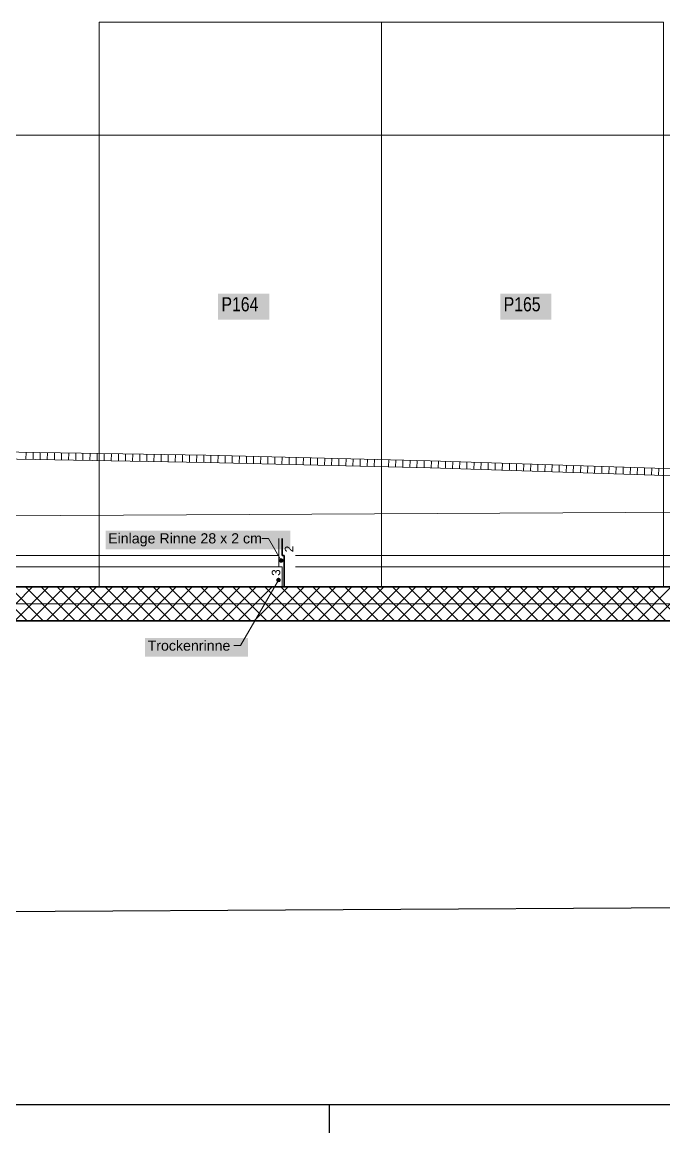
# Model space of a CAD drawing. Extents: x -882 to 613, y -179 to 366.
# Drawn here: x -701.8 to -588.1, y -179.5 to 17.1 of the extents above; entities that cross this region are included whole.
import ezdxf
from ezdxf.lldxf.tags import DXFTag

# ---------------------------------------------------------------- set-up
doc = ezdxf.new("R2010")
doc.units = 0
doc.layers.get('0').update_dxf_attribs({"lineweight": 13})
for name, color, linetype, lineweight, true_color in [('A-DETL-____-OTLN', 5, 'Continuous', 9, 0x0000ff), ('C-PROP-LINE-OTLN', 7, '_Grundgrenze_', 25, 0x800000), ('EL01_WAN_Röhre Decke', 1, 'Continuous', 13, 0xff0000)]:
    doc.layers.add(name, color=color, linetype=linetype, lineweight=lineweight, true_color=true_color)
for name, color, linetype, lineweight in [('A-FLOR-____-OTLN', 7, 'Continuous', 9), ('A-WALL-____-MCUT', 7, 'Continuous', 35), ('A-WALL-____-PATT', 7, 'Continuous', 35), ('C-PRKG-____-IDEN', 7, 'Continuous', 5), ('C-PRKG-____-OTLN', 7, 'Continuous', 9), ('S-GRID-____-OTLN', 7, 'Continuous', 5), ('Text', 7, 'Continuous', 5)]:
    doc.layers.add(name, color=color, linetype=linetype, lineweight=lineweight)
doc.styles.get("Standard").update_dxf_attribs({"font": 'arial.ttf'})
tags = doc.linetypes.add('_Grundgrenze_', pattern=[0.45, 0.2, -0.05, 0.05, -0.05, 0.05, -0.05]).pattern_tags.tags
tags[14:15] = [DXFTag(74, 4), DXFTag(75, 0), DXFTag(340, '0'), DXFTag(46, 1.0), DXFTag(50, 0.0), DXFTag(44, 0.0), DXFTag(45, 0.0)]
tags[12:13] = [DXFTag(74, 4), DXFTag(75, 0), DXFTag(340, '0'), DXFTag(46, 1.0), DXFTag(50, 0.0), DXFTag(44, 0.0), DXFTag(45, 0.0)]
tags[10:11] = [DXFTag(74, 4), DXFTag(75, 0), DXFTag(340, '0'), DXFTag(46, 1.0), DXFTag(50, 0.0), DXFTag(44, 0.0), DXFTag(45, 0.0)]
tags[8:9] = [DXFTag(74, 4), DXFTag(75, 0), DXFTag(340, '0'), DXFTag(46, 1.0), DXFTag(50, 0.0), DXFTag(44, 0.0), DXFTag(45, 0.0)]
tags[6:7] = [DXFTag(74, 4), DXFTag(75, 0), DXFTag(340, '0'), DXFTag(46, 1.0), DXFTag(50, 0.0), DXFTag(44, 0.0), DXFTag(45, 0.0)]
tags[4:5] = [DXFTag(74, 4), DXFTag(75, 0), DXFTag(340, '0'), DXFTag(46, 1.0), DXFTag(50, 0.0), DXFTag(44, 0.0), DXFTag(45, 0.0)]
tags = doc.linetypes.add('_Rasterlinie_', pattern=[0.375, 0.2, -0.05, 0.075, -0.05]).pattern_tags.tags
tags[10:11] = [DXFTag(74, 4), DXFTag(75, 0), DXFTag(340, '0'), DXFTag(46, 1.0), DXFTag(50, 0.0), DXFTag(44, 0.0), DXFTag(45, 0.0)]
tags[8:9] = [DXFTag(74, 4), DXFTag(75, 0), DXFTag(340, '0'), DXFTag(46, 1.0), DXFTag(50, 0.0), DXFTag(44, 0.0), DXFTag(45, 0.0)]
tags[6:7] = [DXFTag(74, 4), DXFTag(75, 0), DXFTag(340, '0'), DXFTag(46, 1.0), DXFTag(50, 0.0), DXFTag(44, 0.0), DXFTag(45, 0.0)]
tags[4:5] = [DXFTag(74, 4), DXFTag(75, 0), DXFTag(340, '0'), DXFTag(46, 1.0), DXFTag(50, 0.0), DXFTag(44, 0.0), DXFTag(45, 0.0)]
tags = doc.linetypes.add('_Strichliert - Fein_', pattern=[0.15, 0.1, -0.05]).pattern_tags.tags
tags[6:7] = [DXFTag(74, 4), DXFTag(75, 0), DXFTag(340, '0'), DXFTag(46, 1.0), DXFTag(50, 0.0), DXFTag(44, 0.0), DXFTag(45, 0.0)]
tags[4:5] = [DXFTag(74, 4), DXFTag(75, 0), DXFTag(340, '0'), DXFTag(46, 1.0), DXFTag(50, 0.0), DXFTag(44, 0.0), DXFTag(45, 0.0)]
tags = doc.linetypes.add('Gestrichelt', pattern=[0.1, 0.05, -0.05]).pattern_tags.tags
tags[6:7] = [DXFTag(74, 4), DXFTag(75, 0), DXFTag(340, '0'), DXFTag(46, 1.0), DXFTag(50, 0.0), DXFTag(44, 0.0), DXFTag(45, 0.0)]
tags[4:5] = [DXFTag(74, 4), DXFTag(75, 0), DXFTag(340, '0'), DXFTag(46, 1.0), DXFTag(50, 0.0), DXFTag(44, 0.0), DXFTag(45, 0.0)]

# ---------------------------------------------------------------- blocks, each defined once
blk = doc.blocks.new('Referenz-A0UJ2JE1XE', base_point=(-855.98, -164.75))
at = {"layer": 'A-DETL-____-OTLN', "color": 0, "linetype": '_Strichliert - Fein_', "ltscale": 0.13}
blk.add_line((-764.79, -70.6), (368.1, -64.24), dxfattribs=at)
at = {"layer": 'A-DETL-____-OTLN', "color": 0, "linetype": 'Continuous', "ltscale": 0.13}
for p, q in [((-656.37, -74.24), (-656.37, -79.25)), ((-656.37, -79.25), (-655.77, -79.25)), ((-655.77, -79.25), (-655.77, -82.84))]:
    blk.add_line(p, q, dxfattribs=at)
at = {"layer": 'A-DETL-____-OTLN', "color": 0, "linetype": 'Continuous', "lineweight": 35, "ltscale": 0.35}
for p, q in [((-655.77, -74.24), (-655.77, -77.24)), ((-655.77, -77.24), (-655.37, -77.24)), ((-655.37, -77.24), (-655.37, -82.84)), ((-655.77, -82.84), (-653.37, -82.84))]:
    blk.add_line(p, q, dxfattribs=at)
at = {"layer": 'A-DETL-____-OTLN', "color": 0, "linetype": 'Gestrichelt', "ltscale": 0.13}
for p, q in [((-656.37, -77.24), (-793.5, -77.24)), ((368.1, -77.24), (-653.37, -77.24))]:
    blk.add_line(p, q, dxfattribs=at)
at = {"layer": 'A-FLOR-____-OTLN', "color": 0, "linetype": 'Continuous', "ltscale": 0.13}
for p, q in [((-792.94, -79.25), (-656.37, -79.25)), ((-653.37, -79.25), (284.83, -79.25))]:
    blk.add_line(p, q, dxfattribs=at)
at = {"layer": 'A-WALL-____-MCUT', "color": 0, "linetype": 'Continuous', "ltscale": 0.35}
for p, q in [((-655.77, -82.84), (-792.94, -82.84)), ((368.1, -82.84), (-653.37, -82.84)), ((-798.37, -88.84), (368.1, -88.84))]:
    blk.add_line(p, q, dxfattribs=at)
at = {"layer": 'A-WALL-____-PATT', "color": 0, "linetype": 'Continuous', "lineweight": 9, "ltscale": 0.13}
for p, q in [((-700.91, -88.84), (-706.91, -82.84)), ((-705.97, -88.84), (-699.97, -82.84)), ((-698.08, -88.84), (-704.08, -82.84)), ((-703.14, -88.84), (-697.14, -82.84)), ((-695.25, -88.84), (-701.25, -82.84)), ((-700.31, -88.84), (-694.31, -82.84)), ((-692.42, -88.84), (-698.42, -82.84)), ((-697.48, -88.84), (-691.48, -82.84)), ((-689.59, -88.84), (-695.59, -82.84)), ((-694.65, -88.84), (-688.65, -82.84)), ((-686.76, -88.84), (-692.76, -82.84)), ((-691.82, -88.84), (-685.82, -82.84)), ((-683.94, -88.84), (-689.94, -82.84)), ((-688.99, -88.84), (-682.99, -82.84)), ((-681.11, -88.84), (-687.11, -82.84)), ((-686.17, -88.84), (-680.17, -82.84)), ((-678.28, -88.84), (-684.28, -82.84)), ((-683.34, -88.84), (-677.34, -82.84)), ((-675.45, -88.84), (-681.45, -82.84)), ((-680.51, -88.84), (-674.51, -82.84)), ((-672.62, -88.84), (-678.62, -82.84)), ((-677.68, -88.84), (-671.68, -82.84)), ((-669.79, -88.84), (-675.79, -82.84)), ((-674.85, -88.84), (-668.85, -82.84)), ((-666.97, -88.84), (-672.97, -82.84)), ((-672.02, -88.84), (-666.02, -82.84)), ((-664.14, -88.84), (-670.14, -82.84)), ((-669.2, -88.84), (-663.2, -82.84)), ((-661.31, -88.84), (-667.31, -82.84)), ((-666.37, -88.84), (-660.37, -82.84)), ((-658.48, -88.84), (-664.48, -82.84)), ((-663.54, -88.84), (-657.54, -82.84)), ((-655.65, -88.84), (-661.65, -82.84)), ((-660.71, -88.84), (-654.71, -82.84)), ((-652.82, -88.84), (-658.82, -82.84)), ((-657.88, -88.84), (-651.88, -82.84)), ((-649.99, -88.84), (-655.99, -82.84)), ((-655.05, -88.84), (-649.05, -82.84)), ((-647.17, -88.84), (-653.17, -82.84)), ((-652.23, -88.84), (-646.23, -82.84)), ((-644.34, -88.84), (-650.34, -82.84)), ((-649.4, -88.84), (-643.4, -82.84)), ((-641.51, -88.84), (-647.51, -82.84)), ((-646.57, -88.84), (-640.57, -82.84)), ((-638.68, -88.84), (-644.68, -82.84)), ((-643.74, -88.84), (-637.74, -82.84)), ((-635.85, -88.84), (-641.85, -82.84)), ((-640.91, -88.84), (-634.91, -82.84)), ((-633.02, -88.84), (-639.02, -82.84)), ((-638.08, -88.84), (-632.08, -82.84)), ((-630.2, -88.84), (-636.2, -82.84)), ((-635.25, -88.84), (-629.25, -82.84)), ((-627.37, -88.84), (-633.37, -82.84)), ((-632.43, -88.84), (-626.43, -82.84)), ((-624.54, -88.84), (-630.54, -82.84)), ((-629.6, -88.84), (-623.6, -82.84)), ((-621.71, -88.84), (-627.71, -82.84)), ((-626.77, -88.84), (-620.77, -82.84)), ((-618.88, -88.84), (-624.88, -82.84)), ((-623.94, -88.84), (-617.94, -82.84)), ((-616.05, -88.84), (-622.05, -82.84)), ((-621.11, -88.84), (-615.11, -82.84)), ((-613.22, -88.84), (-619.22, -82.84)), ((-618.28, -88.84), (-612.28, -82.84)), ((-610.4, -88.84), (-616.4, -82.84)), ((-615.46, -88.84), (-609.46, -82.84)), ((-607.57, -88.84), (-613.57, -82.84)), ((-612.63, -88.84), (-606.63, -82.84)), ((-604.74, -88.84), (-610.74, -82.84)), ((-609.8, -88.84), (-603.8, -82.84)), ((-601.91, -88.84), (-607.91, -82.84)), ((-606.97, -88.84), (-600.97, -82.84)), ((-599.08, -88.84), (-605.08, -82.84)), ((-604.14, -88.84), (-598.14, -82.84)), ((-596.25, -88.84), (-602.25, -82.84)), ((-601.31, -88.84), (-595.31, -82.84)), ((-593.43, -88.84), (-599.43, -82.84)), ((-598.49, -88.84), (-592.49, -82.84)), ((-590.6, -88.84), (-596.6, -82.84)), ((-595.66, -88.84), (-589.66, -82.84)), ((-587.77, -88.84), (-593.77, -82.84)), ((-592.83, -88.84), (-586.83, -82.84)), ((-584.94, -88.84), (-590.94, -82.84)), ((-590, -88.84), (-584, -82.84))]:
    blk.add_line(p, q, dxfattribs=at)
at = {"layer": 'C-PRKG-____-IDEN', "color": 7, "linetype": 'Continuous', "ltscale": 0.13, "true_color": 0xffffff}
for points in [[(-667.13, -35.51), (-658.05, -35.51), (-667.13, -30.91)], [(-658.05, -35.51), (-667.13, -30.91), (-658.05, -30.91)], [(-617.13, -35.51), (-608.05, -35.51), (-617.13, -30.91)], [(-608.05, -35.51), (-617.13, -30.91), (-608.05, -30.91)]]:
    blk.add_solid(points, dxfattribs=at)
at = {"layer": 'C-PRKG-____-OTLN', "color": 0, "linetype": 'Continuous', "ltscale": 0.13}
for p, q in [((-638.17, 17.14), (-688.17, 17.14)), ((-688.17, -82.83), (-688.17, 17.14)), ((-638.17, 17.14), (-688.17, 17.14)), ((-688.17, 17.14), (-688.17, -82.84)), ((-688.17, -82.83), (-688.17, 17.14)), ((-688.17, 17.14), (-638.17, 17.14)), ((-688.17, 17.14), (-688.17, 17.14)), ((-588.17, 17.14), (-638.17, 17.14)), ((-638.17, -82.83), (-638.17, 17.14)), ((-588.17, 17.14), (-638.17, 17.14)), ((-638.17, 17.14), (-638.17, -82.84)), ((-638.17, -82.83), (-638.17, 17.14)), ((-638.17, 17.14), (-588.17, 17.14)), ((-638.17, 17.14), (-638.17, 17.14)), ((-638.17, -82.83), (-638.17, 17.14)), ((-638.17, -82.84), (-638.17, 17.14)), ((-638.17, 17.14), (-638.17, -82.83)), ((-638.17, 17.14), (-638.17, 17.14)), ((-588.17, -82.83), (-588.17, 17.14)), ((-588.17, -82.84), (-588.17, 17.14)), ((-588.17, 17.14), (-588.17, -82.83)), ((-588.17, 17.14), (-588.17, 17.14))]:
    blk.add_line(p, q, dxfattribs=at)
at = {"layer": 'C-PROP-LINE-OTLN', "color": 0, "linetype": '_Grundgrenze_', "lineweight": -2, "ltscale": 0.25}
blk.add_line((-828.13, -140.96), (368.1, -134.25), dxfattribs=at)
at = {"layer": 'S-GRID-____-OTLN', "color": 0, "linetype": '_Rasterlinie_', "ltscale": 0.13}
for p, q in [((-855.98, -2.84), (368.1, -2.84)), ((-855.98, -85.84), (368.1, -85.84))]:
    blk.add_line(p, q, dxfattribs=at)
at = {"layer": 'Text', "color": 0, "linetype": 'Continuous', "ltscale": 0.13}
for p, q in [((-658.8, -74.23), (-659.36, -74.23)), ((-658.19, -74.23), (-658.8, -74.23)), ((-655.91, -78.17), (-658.19, -74.23)), ((-656.2, -78.1), (-656.21, -78.13)), ((-656.21, -78.13), (-656.21, -78.17)), ((-656.21, -78.17), (-656.21, -78.21)), ((-656.21, -78.21), (-656.2, -78.25)), ((-656.19, -78.06), (-656.2, -78.1)), ((-656.2, -78.25), (-656.19, -78.29)), ((-656.17, -78.02), (-656.19, -78.06)), ((-656.19, -78.29), (-656.17, -78.32)), ((-656.15, -77.99), (-656.17, -78.02)), ((-656.17, -78.32), (-656.15, -78.36)), ((-656.12, -77.96), (-656.15, -77.99)), ((-656.15, -78.36), (-656.12, -78.39)), ((-656.09, -77.94), (-656.12, -77.96)), ((-656.12, -78.39), (-656.09, -78.41)), ((-656.06, -77.91), (-656.09, -77.94)), ((-656.09, -78.41), (-656.06, -78.43)), ((-656.02, -77.9), (-656.06, -77.91)), ((-656.06, -78.43), (-656.02, -78.45)), ((-655.99, -77.88), (-656.02, -77.9)), ((-656.02, -78.45), (-655.99, -78.46)), ((-655.95, -77.88), (-655.99, -77.88)), ((-655.99, -78.46), (-655.95, -78.47)), ((-655.91, -77.87), (-655.95, -77.88)), ((-655.95, -78.47), (-655.91, -78.47)), ((-655.87, -77.88), (-655.91, -77.87)), ((-655.91, -78.47), (-655.87, -78.47)), ((-655.83, -77.88), (-655.87, -77.88)), ((-655.87, -78.47), (-655.83, -78.46)), ((-655.79, -77.9), (-655.83, -77.88)), ((-655.83, -78.46), (-655.79, -78.45)), ((-655.76, -77.91), (-655.79, -77.9)), ((-655.79, -78.45), (-655.76, -78.43)), ((-655.73, -77.94), (-655.76, -77.91)), ((-655.76, -78.43), (-655.73, -78.41)), ((-655.7, -77.96), (-655.73, -77.94)), ((-655.73, -78.41), (-655.7, -78.39)), ((-655.67, -77.99), (-655.7, -77.96)), ((-655.7, -78.39), (-655.67, -78.36)), ((-655.65, -78.02), (-655.67, -77.99)), ((-655.67, -78.36), (-655.65, -78.32)), ((-655.63, -78.06), (-655.65, -78.02)), ((-655.65, -78.32), (-655.63, -78.29)), ((-655.62, -78.1), (-655.63, -78.06)), ((-655.63, -78.29), (-655.62, -78.25)), ((-655.61, -78.13), (-655.62, -78.1)), ((-655.62, -78.25), (-655.61, -78.21)), ((-655.61, -78.17), (-655.61, -78.13)), ((-655.61, -78.21), (-655.61, -78.17)), ((-656.4, -81.61), (-663.12, -93.22)), ((-656.69, -81.57), (-656.7, -81.61)), ((-656.7, -81.61), (-656.69, -81.65)), ((-656.67, -81.49), (-656.69, -81.53)), ((-656.69, -81.53), (-656.69, -81.57)), ((-656.69, -81.65), (-656.69, -81.68)), ((-656.69, -81.68), (-656.67, -81.72)), ((-656.66, -81.46), (-656.67, -81.49)), ((-656.67, -81.72), (-656.66, -81.76)), ((-656.63, -81.42), (-656.66, -81.46)), ((-656.66, -81.76), (-656.63, -81.79)), ((-656.61, -81.4), (-656.63, -81.42)), ((-656.63, -81.79), (-656.61, -81.82)), ((-656.58, -81.37), (-656.61, -81.4)), ((-656.61, -81.82), (-656.58, -81.85)), ((-656.55, -81.35), (-656.58, -81.37)), ((-656.58, -81.85), (-656.55, -81.87)), ((-656.51, -81.33), (-656.55, -81.35)), ((-656.55, -81.87), (-656.51, -81.88)), ((-656.47, -81.32), (-656.51, -81.33)), ((-656.51, -81.88), (-656.47, -81.9)), ((-656.43, -81.31), (-656.47, -81.32)), ((-656.47, -81.9), (-656.43, -81.9)), ((-656.4, -81.31), (-656.43, -81.31)), ((-656.43, -81.9), (-656.4, -81.91)), ((-656.36, -81.31), (-656.4, -81.31)), ((-656.4, -81.91), (-656.36, -81.9)), ((-656.32, -81.32), (-656.36, -81.31)), ((-656.36, -81.9), (-656.32, -81.9)), ((-656.28, -81.33), (-656.32, -81.32)), ((-656.32, -81.9), (-656.28, -81.88)), ((-656.25, -81.35), (-656.28, -81.33)), ((-656.28, -81.88), (-656.25, -81.87)), ((-656.21, -81.37), (-656.25, -81.35)), ((-656.25, -81.87), (-656.21, -81.85)), ((-656.18, -81.4), (-656.21, -81.37)), ((-656.21, -81.85), (-656.18, -81.82)), ((-656.16, -81.42), (-656.18, -81.4)), ((-656.18, -81.82), (-656.16, -81.79)), ((-656.14, -81.46), (-656.16, -81.42)), ((-656.16, -81.79), (-656.14, -81.76)), ((-656.12, -81.49), (-656.14, -81.46)), ((-656.14, -81.76), (-656.12, -81.72)), ((-656.11, -81.53), (-656.12, -81.49)), ((-656.12, -81.72), (-656.11, -81.68)), ((-656.1, -81.57), (-656.11, -81.53)), ((-656.11, -81.68), (-656.1, -81.65)), ((-656.1, -81.61), (-656.1, -81.57)), ((-656.1, -81.65), (-656.1, -81.61)), ((-663.12, -93.22), (-664.33, -93.22))]:
    blk.add_line(p, q, dxfattribs=at)
at = {"layer": 'Text', "color": 7, "linetype": 'Continuous', "ltscale": 0.13, "true_color": 0xffffff}
for points in [[(-654.32, -76.19), (-687.04, -76.19), (-654.32, -72.88)], [(-687.04, -76.19), (-654.32, -72.88), (-687.04, -72.88)], [(-654.32, -72.88), (-687.04, -72.88), (-654.32, -72.88)], [(-687.04, -76.19), (-654.32, -76.19), (-687.04, -76.19)], [(-661.83, -95.18), (-680.05, -95.18), (-661.83, -91.87)], [(-680.05, -95.18), (-661.83, -91.87), (-680.05, -91.87)], [(-661.83, -91.87), (-680.05, -91.87), (-661.83, -91.87)], [(-680.05, -95.18), (-661.83, -95.18), (-680.05, -95.18)]]:
    blk.add_solid(points, dxfattribs=at)
at = {"layer": 'Text', "color": 0, "linetype": 'Continuous', "ltscale": 0.13}
for points in [[(-656.19, -78.13), (-656.21, -78.13), (-656.19, -78.08)], [(-656.21, -78.17), (-656.21, -78.17), (-656.21, -78.13)], [(-656.2, -78.22), (-656.21, -78.22), (-656.21, -78.13)], [(-656.19, -78.27), (-656.19, -78.13), (-656.21, -78.13)], [(-656.21, -78.22), (-656.21, -78.17), (-656.21, -78.17)], [(-656.19, -78.27), (-656.2, -78.22), (-656.21, -78.22)], [(-656.18, -78.08), (-656.19, -78.08), (-656.18, -78.04)], [(-656.18, -78.27), (-656.19, -78.27), (-656.19, -78.08)], [(-656.18, -78.31), (-656.18, -78.08), (-656.19, -78.08)], [(-656.18, -78.31), (-656.18, -78.27), (-656.19, -78.27)], [(-656.15, -78.04), (-656.18, -78.04), (-656.15, -78)], [(-656.16, -78.31), (-656.18, -78.31), (-656.18, -78.04)], [(-656.15, -78.35), (-656.15, -78.04), (-656.18, -78.04)], [(-656.15, -78.35), (-656.16, -78.31), (-656.18, -78.31)], [(-656.12, -78), (-656.15, -78), (-656.12, -77.96)], [(-656.12, -78.35), (-656.15, -78.35), (-656.15, -78)], [(-656.12, -78.39), (-656.12, -78), (-656.15, -78)], [(-656.12, -78.39), (-656.12, -78.35), (-656.15, -78.35)], [(-656.09, -77.96), (-656.12, -77.96), (-656.09, -77.93)], [(-656.09, -78.39), (-656.12, -78.39), (-656.12, -77.96)], [(-656.09, -78.42), (-656.09, -77.96), (-656.12, -77.96)], [(-656.09, -78.42), (-656.09, -78.39), (-656.12, -78.39)], [(-656.05, -77.93), (-656.09, -77.93), (-656.05, -77.91)], [(-656.05, -78.42), (-656.09, -78.42), (-656.09, -77.93)], [(-656.05, -78.44), (-656.05, -77.93), (-656.09, -77.93)], [(-656.05, -78.44), (-656.05, -78.42), (-656.09, -78.42)], [(-656, -77.91), (-656.05, -77.91), (-656, -77.89)], [(-656, -78.44), (-656.05, -78.44), (-656.05, -77.91)], [(-656, -78.46), (-656, -77.91), (-656.05, -77.91)], [(-656, -78.46), (-656, -78.44), (-656.05, -78.44)], [(-655.96, -77.89), (-656, -77.89), (-655.96, -77.88)], [(-655.96, -78.46), (-656, -78.46), (-656, -77.89)], [(-655.96, -78.47), (-655.96, -77.89), (-656, -77.89)], [(-655.96, -78.47), (-655.96, -78.46), (-656, -78.46)], [(-655.91, -77.88), (-655.96, -77.88), (-655.91, -77.87)], [(-655.91, -78.47), (-655.96, -78.47), (-655.96, -77.88)], [(-655.91, -78.47), (-655.91, -77.88), (-655.96, -77.88)], [(-655.91, -78.47), (-655.91, -78.47), (-655.96, -78.47)], [(-655.86, -78.47), (-655.91, -78.47), (-655.91, -77.87)], [(-655.86, -77.88), (-655.91, -77.88), (-655.91, -77.87)], [(-655.86, -78.47), (-655.86, -77.88), (-655.91, -77.88)], [(-655.91, -78.47), (-655.86, -78.47), (-655.91, -78.47)], [(-655.82, -78.46), (-655.86, -78.46), (-655.86, -77.88)], [(-655.82, -77.89), (-655.86, -77.89), (-655.86, -77.88)], [(-655.82, -78.46), (-655.82, -77.89), (-655.86, -77.89)], [(-655.86, -78.47), (-655.82, -78.46), (-655.86, -78.46)], [(-655.77, -78.44), (-655.82, -78.44), (-655.82, -77.89)], [(-655.77, -77.91), (-655.82, -77.91), (-655.82, -77.89)], [(-655.77, -78.44), (-655.77, -77.91), (-655.82, -77.91)], [(-655.82, -78.46), (-655.77, -78.44), (-655.82, -78.44)], [(-655.73, -78.42), (-655.77, -78.42), (-655.77, -77.91)], [(-655.73, -77.93), (-655.77, -77.93), (-655.77, -77.91)], [(-655.73, -78.42), (-655.73, -77.93), (-655.77, -77.93)], [(-655.77, -78.44), (-655.73, -78.42), (-655.77, -78.42)], [(-655.7, -78.39), (-655.73, -78.39), (-655.73, -77.93)], [(-655.7, -77.96), (-655.73, -77.96), (-655.73, -77.93)], [(-655.7, -78.39), (-655.7, -77.96), (-655.73, -77.96)], [(-655.73, -78.42), (-655.7, -78.39), (-655.73, -78.39)], [(-655.67, -78.35), (-655.7, -78.35), (-655.7, -77.96)], [(-655.67, -78), (-655.69, -78), (-655.7, -77.96)], [(-655.7, -78.39), (-655.67, -78.35), (-655.7, -78.35)], [(-655.67, -78.35), (-655.67, -78), (-655.69, -78)], [(-655.64, -78.31), (-655.67, -78.31), (-655.67, -78)], [(-655.64, -78.04), (-655.66, -78.04), (-655.67, -78)], [(-655.67, -78.35), (-655.64, -78.31), (-655.67, -78.31)], [(-655.64, -78.31), (-655.64, -78.04), (-655.66, -78.04)], [(-655.62, -78.27), (-655.64, -78.27), (-655.64, -78.04)], [(-655.62, -78.08), (-655.64, -78.08), (-655.64, -78.04)], [(-655.62, -78.27), (-655.62, -78.08), (-655.64, -78.08)], [(-655.64, -78.31), (-655.62, -78.27), (-655.64, -78.27)], [(-655.61, -78.22), (-655.62, -78.22), (-655.62, -78.08)], [(-655.61, -78.13), (-655.62, -78.13), (-655.62, -78.08)], [(-655.61, -78.22), (-655.61, -78.13), (-655.62, -78.13)], [(-655.62, -78.27), (-655.61, -78.22), (-655.62, -78.22)], [(-655.61, -78.17), (-655.61, -78.17), (-655.61, -78.13)], [(-655.61, -78.22), (-655.61, -78.17), (-655.61, -78.17)], [(-656.69, -81.61), (-656.7, -81.61), (-656.69, -81.56)], [(-656.69, -81.65), (-656.69, -81.61), (-656.7, -81.61)], [(-656.68, -81.56), (-656.69, -81.56), (-656.68, -81.51)], [(-656.68, -81.65), (-656.69, -81.65), (-656.69, -81.56)], [(-656.68, -81.7), (-656.68, -81.56), (-656.69, -81.56)], [(-656.68, -81.7), (-656.68, -81.65), (-656.69, -81.65)], [(-656.66, -81.51), (-656.68, -81.51), (-656.66, -81.47)], [(-656.67, -81.7), (-656.68, -81.7), (-656.68, -81.51)], [(-656.66, -81.74), (-656.66, -81.51), (-656.68, -81.51)], [(-656.66, -81.74), (-656.67, -81.7), (-656.68, -81.7)], [(-656.64, -81.47), (-656.66, -81.47), (-656.64, -81.43)], [(-656.64, -81.74), (-656.66, -81.74), (-656.66, -81.47)], [(-656.64, -81.78), (-656.64, -81.47), (-656.66, -81.47)], [(-656.64, -81.78), (-656.64, -81.74), (-656.66, -81.74)], [(-656.61, -81.43), (-656.64, -81.43), (-656.61, -81.4)], [(-656.61, -81.78), (-656.64, -81.78), (-656.64, -81.43)], [(-656.61, -81.82), (-656.61, -81.43), (-656.64, -81.43)], [(-656.61, -81.82), (-656.61, -81.78), (-656.64, -81.78)], [(-656.57, -81.4), (-656.61, -81.4), (-656.57, -81.36)], [(-656.57, -81.82), (-656.61, -81.82), (-656.61, -81.4)], [(-656.57, -81.85), (-656.57, -81.4), (-656.61, -81.4)], [(-656.57, -81.85), (-656.57, -81.82), (-656.61, -81.82)], [(-656.53, -81.36), (-656.57, -81.36), (-656.53, -81.34)], [(-656.53, -81.85), (-656.57, -81.85), (-656.57, -81.36)], [(-656.53, -81.87), (-656.53, -81.36), (-656.57, -81.36)], [(-656.53, -81.87), (-656.53, -81.85), (-656.57, -81.85)], [(-656.49, -81.34), (-656.53, -81.34), (-656.49, -81.32)], [(-656.49, -81.87), (-656.53, -81.87), (-656.53, -81.34)], [(-656.49, -81.89), (-656.49, -81.34), (-656.53, -81.34)], [(-656.49, -81.89), (-656.49, -81.87), (-656.53, -81.87)], [(-656.44, -81.32), (-656.49, -81.32), (-656.44, -81.31)], [(-656.44, -81.89), (-656.49, -81.89), (-656.49, -81.32)], [(-656.44, -81.9), (-656.44, -81.32), (-656.49, -81.32)], [(-656.44, -81.9), (-656.44, -81.89), (-656.49, -81.89)], [(-656.4, -81.9), (-656.44, -81.9), (-656.44, -81.31)], [(-656.4, -81.91), (-656.4, -81.31), (-656.44, -81.31)], [(-656.4, -81.31), (-656.44, -81.31), (-656.4, -81.31)], [(-656.4, -81.91), (-656.4, -81.9), (-656.44, -81.9)], [(-656.35, -81.9), (-656.4, -81.9), (-656.4, -81.31)], [(-656.35, -81.9), (-656.35, -81.31), (-656.4, -81.31)], [(-656.35, -81.31), (-656.4, -81.31), (-656.4, -81.31)], [(-656.4, -81.91), (-656.35, -81.9), (-656.4, -81.9)], [(-656.3, -81.89), (-656.35, -81.89), (-656.35, -81.31)], [(-656.3, -81.32), (-656.35, -81.32), (-656.35, -81.31)], [(-656.3, -81.89), (-656.3, -81.32), (-656.35, -81.32)], [(-656.35, -81.9), (-656.3, -81.89), (-656.35, -81.89)], [(-656.26, -81.87), (-656.3, -81.87), (-656.3, -81.32)], [(-656.26, -81.34), (-656.3, -81.34), (-656.3, -81.32)], [(-656.26, -81.87), (-656.26, -81.34), (-656.3, -81.34)], [(-656.3, -81.89), (-656.26, -81.87), (-656.3, -81.87)], [(-656.22, -81.85), (-656.26, -81.85), (-656.26, -81.34)], [(-656.22, -81.36), (-656.26, -81.36), (-656.26, -81.34)], [(-656.22, -81.85), (-656.22, -81.36), (-656.26, -81.36)], [(-656.26, -81.87), (-656.22, -81.85), (-656.26, -81.85)], [(-656.18, -81.82), (-656.22, -81.82), (-656.22, -81.36)], [(-656.18, -81.4), (-656.22, -81.4), (-656.22, -81.36)], [(-656.18, -81.82), (-656.18, -81.4), (-656.22, -81.4)], [(-656.22, -81.85), (-656.18, -81.82), (-656.22, -81.82)], [(-656.15, -81.78), (-656.18, -81.78), (-656.18, -81.4)], [(-656.15, -81.43), (-656.18, -81.43), (-656.18, -81.4)], [(-656.15, -81.78), (-656.15, -81.43), (-656.18, -81.43)], [(-656.18, -81.82), (-656.15, -81.78), (-656.18, -81.78)], [(-656.13, -81.74), (-656.15, -81.74), (-656.15, -81.43)], [(-656.13, -81.47), (-656.15, -81.47), (-656.15, -81.43)], [(-656.13, -81.74), (-656.13, -81.47), (-656.15, -81.47)], [(-656.15, -81.78), (-656.13, -81.74), (-656.15, -81.74)], [(-656.11, -81.7), (-656.13, -81.7), (-656.13, -81.47)], [(-656.11, -81.51), (-656.12, -81.51), (-656.13, -81.47)], [(-656.13, -81.74), (-656.11, -81.7), (-656.13, -81.7)], [(-656.11, -81.7), (-656.11, -81.51), (-656.12, -81.51)], [(-656.1, -81.65), (-656.11, -81.65), (-656.11, -81.51)], [(-656.1, -81.56), (-656.11, -81.56), (-656.11, -81.51)], [(-656.1, -81.65), (-656.1, -81.56), (-656.11, -81.56)], [(-656.11, -81.7), (-656.1, -81.65), (-656.11, -81.65)], [(-656.1, -81.61), (-656.1, -81.61), (-656.1, -81.56)], [(-656.1, -81.65), (-656.1, -81.61), (-656.1, -81.61)]]:
    blk.add_solid(points, dxfattribs=at)
at = {"layer": 'C-PRKG-____-IDEN', "color": 0, "linetype": 'Continuous', "ltscale": 0.13, "char_height": 2.5, "attachment_point": 1}
for s, insert in [('{\\W0.8;\\fArial;P164}', (-666.5, -31.54)), ('{\\W0.8;\\fArial;P165}', (-616.5, -31.54))]:
    blk.add_mtext(s, dxfattribs=dict(at, insert=insert))
at = {"layer": 'Text', "color": 0, "linetype": 'Continuous', "ltscale": 0.13, "char_height": 1.8, "attachment_point": 1}
for s, insert in [('{\\fArial;Einlage Rinne 28 x 2 cm}', (-686.59, -73.33)), ('{\\fArial;Trockenrinne}', (-679.6, -92.32))]:
    blk.add_mtext(s, dxfattribs=dict(at, insert=insert))
at = {"layer": 'Text', "color": 0, "linetype": 'Continuous', "ltscale": 0.13, "char_height": 1.5, "attachment_point": 1, "rotation": 90}
for s, insert in [('{\\fArial;2}', (-655.28, -76.7)), ('{\\fArial;3}', (-657.6, -80.88))]:
    blk.add_mtext(s, dxfattribs=dict(at, insert=insert))
blk = doc.blocks.new('Flexrohr-A0UJ2JGRXE', base_point=(-765.26, -74.83))
at = {"color": 0, "linetype": 'ByBlock', "lineweight": -2, "ltscale": 0.13}
for p, q in [((-669.28, -59.52), (-709.05, -58.86)), ((-669.31, -60.78), (-709.07, -60.12)), ((-701.13, -59.03), (-701.15, -60.21)), ((-699.87, -59.05), (-699.89, -60.24)), ((-698.61, -59.07), (-698.63, -60.26)), ((-697.35, -59.09), (-697.37, -60.28)), ((-696.09, -59.11), (-696.11, -60.3)), ((-694.83, -59.13), (-694.85, -60.32)), ((-693.57, -59.16), (-693.59, -60.34)), ((-692.31, -59.18), (-692.33, -60.36)), ((-691.05, -59.2), (-691.07, -60.38)), ((-689.79, -59.22), (-689.81, -60.4)), ((-688.53, -59.24), (-688.55, -60.42)), ((-687.27, -59.26), (-687.29, -60.44)), ((-686.01, -59.28), (-686.03, -60.46)), ((-684.75, -59.3), (-684.77, -60.48)), ((-683.49, -59.32), (-683.51, -60.51)), ((-682.23, -59.34), (-682.25, -60.53)), ((-680.97, -59.36), (-680.99, -60.55)), ((-679.71, -59.38), (-679.73, -60.57)), ((-678.45, -59.4), (-678.47, -60.59)), ((-677.19, -59.43), (-677.21, -60.61)), ((-675.93, -59.45), (-675.95, -60.63)), ((-674.67, -59.47), (-674.69, -60.65)), ((-673.41, -59.49), (-673.43, -60.67)), ((-672.15, -59.51), (-672.17, -60.69)), ((-670.89, -59.53), (-670.91, -60.71)), ((-669.63, -59.55), (-669.65, -60.73)), ((-629.55, -61.76), (-669.31, -60.78)), ((-629.52, -60.5), (-669.28, -59.52)), ((-668.37, -59.58), (-668.39, -60.76)), ((-667.11, -59.61), (-667.13, -60.79)), ((-665.85, -59.64), (-665.88, -60.82)), ((-664.59, -59.67), (-664.62, -60.86)), ((-663.33, -59.7), (-663.36, -60.89)), ((-662.07, -59.73), (-662.1, -60.92)), ((-660.81, -59.76), (-660.84, -60.95)), ((-659.55, -59.8), (-659.58, -60.98)), ((-658.29, -59.83), (-658.32, -61.01)), ((-657.03, -59.86), (-657.06, -61.04)), ((-655.77, -59.89), (-655.8, -61.07)), ((-654.51, -59.92), (-654.54, -61.1)), ((-653.25, -59.95), (-653.28, -61.14)), ((-651.99, -59.98), (-652.02, -61.17)), ((-650.73, -60.01), (-650.76, -61.2)), ((-649.47, -60.04), (-649.5, -61.23)), ((-648.22, -60.08), (-648.24, -61.26)), ((-646.96, -60.11), (-646.99, -61.29)), ((-645.7, -60.14), (-645.73, -61.32)), ((-644.44, -60.17), (-644.47, -61.35)), ((-643.18, -60.2), (-643.21, -61.38)), ((-641.92, -60.23), (-641.95, -61.41)), ((-640.66, -60.26), (-640.69, -61.45)), ((-639.4, -60.29), (-639.43, -61.48)), ((-638.14, -60.32), (-638.17, -61.51)), ((-636.88, -60.36), (-636.91, -61.54)), ((-635.62, -60.39), (-635.65, -61.57)), ((-634.36, -60.42), (-634.39, -61.6)), ((-633.1, -60.45), (-633.13, -61.63)), ((-631.84, -60.48), (-631.87, -61.66)), ((-630.58, -60.51), (-630.61, -61.69)), ((-589.75, -61.79), (-629.52, -60.5)), ((-629.32, -60.54), (-629.35, -61.73)), ((-628.06, -60.58), (-628.09, -61.77)), ((-626.8, -60.63), (-626.84, -61.81)), ((-625.54, -60.67), (-625.58, -61.85)), ((-624.28, -60.71), (-624.32, -61.89)), ((-623.02, -60.75), (-623.06, -61.93)), ((-621.76, -60.79), (-621.8, -61.97)), ((-620.5, -60.83), (-620.54, -62.01)), ((-619.25, -60.87), (-619.28, -62.05)), ((-617.99, -60.91), (-618.02, -62.1)), ((-589.79, -63.05), (-629.55, -61.76)), ((-616.73, -60.95), (-616.76, -62.14)), ((-615.47, -60.99), (-615.5, -62.18)), ((-614.21, -61.03), (-614.25, -62.22)), ((-612.95, -61.08), (-612.99, -62.26)), ((-611.69, -61.12), (-611.73, -62.3)), ((-610.43, -61.16), (-610.47, -62.34)), ((-609.17, -61.2), (-609.21, -62.38)), ((-607.91, -61.24), (-607.95, -62.42)), ((-606.65, -61.28), (-606.69, -62.46)), ((-605.39, -61.32), (-605.43, -62.5)), ((-604.13, -61.36), (-604.17, -62.55)), ((-602.87, -61.4), (-602.91, -62.59)), ((-601.61, -61.44), (-601.65, -62.63)), ((-600.36, -61.48), (-600.4, -62.67)), ((-599.1, -61.53), (-599.14, -62.71)), ((-597.84, -61.57), (-597.88, -62.75)), ((-596.58, -61.61), (-596.62, -62.79)), ((-595.32, -61.65), (-595.36, -62.83)), ((-594.06, -61.69), (-594.1, -62.87)), ((-592.8, -61.73), (-592.84, -62.91)), ((-591.54, -61.77), (-591.58, -62.95)), ((-590.28, -61.81), (-590.32, -63)), ((-549.98, -63.38), (-589.75, -61.79)), ((-589.02, -61.86), (-589.06, -63.04)), ((-550.04, -64.64), (-589.79, -63.05))]:
    blk.add_line(p, q, dxfattribs=at)

msp = doc.modelspace()

# ---------------------------------------------------------------- linework, layer by layer
at = {"color": 0, "linetype": 'ByBlock', "lineweight": -2, "ltscale": 0.13}
for p, q in [((-882.42, -174.47), (607.58, -174.47)), ((-647.42, -174.47), (-647.42, -179.47))]:
    msp.add_line(p, q, dxfattribs=at)

# ---------------------------------------------------------------- block references
at = {"color": 9, "lineweight": 25, "ltscale": 0.25, "true_color": 0xc0c0c0}
msp.add_blockref('Referenz-A0UJ2JE1XE', (-855.98, -164.75), dxfattribs=at)
at = {"layer": 'EL01_WAN_Röhre Decke', "color": 1, "ltscale": 0.13, "true_color": 0xff0000}
msp.add_blockref('Flexrohr-A0UJ2JGRXE', (-765.26, -74.83), dxfattribs=at)

doc.saveas('drawing.dxf')
